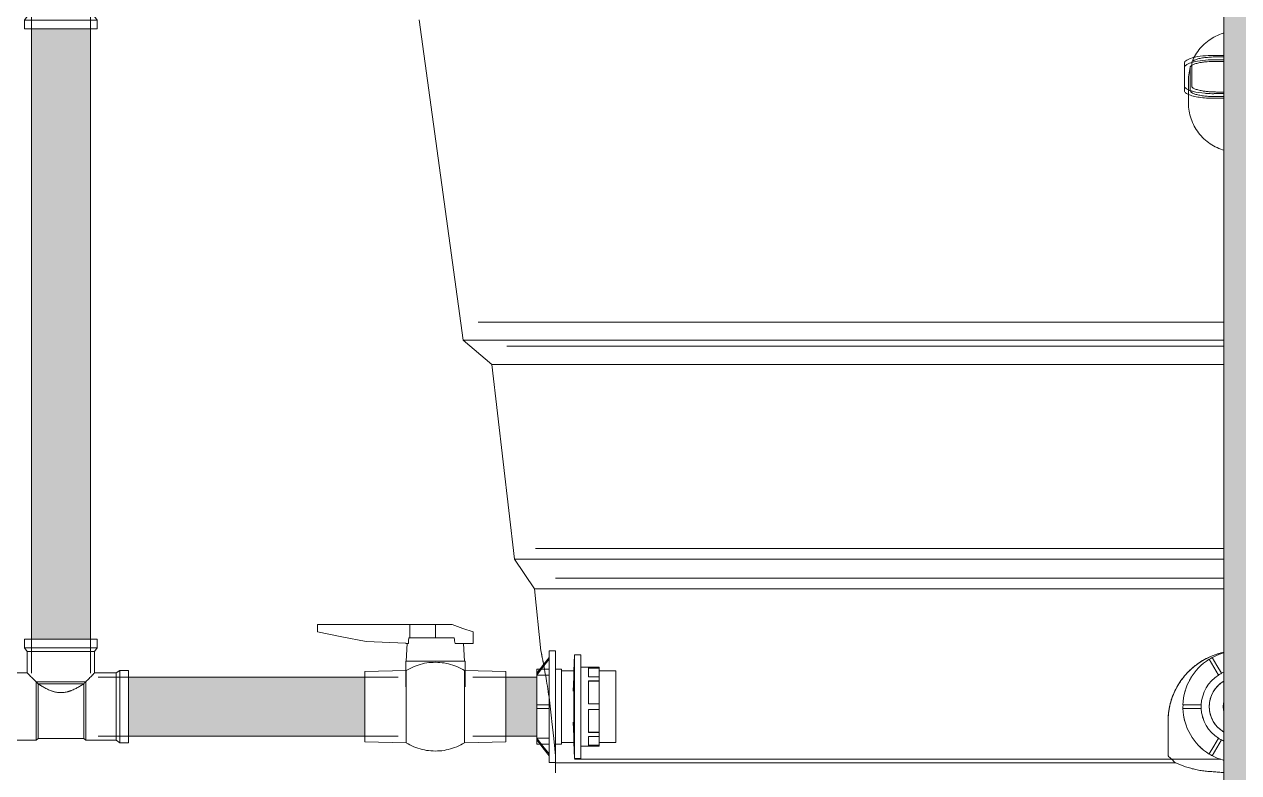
# Model space of a CAD drawing. Header units: metres. Extents: x 15 to 69.3, y -12.4 to 16.4.
# Drawn here: x 38.154 to 39.185, y 2.764 to 3.399 of the extents above; entities that cross this region are included whole.
import ezdxf

# ---------------------------------------------------------------- set-up
doc = ezdxf.new("R2010")
doc.units = ezdxf.units.M
doc.layers.add('P-PIPE', color=7, linetype='Continuous', lineweight=5)
doc.layers.add('P-SANR-FIXT', color=7, linetype='Continuous', lineweight=5)

# ---------------------------------------------------------------- blocks, each defined once
blk = doc.blocks.new('Caixa d_água de polietileno 1000 a 5000 Litros - Fortlev - 1000 L-3619391-DD')
at = {"layer": 'P-SANR-FIXT', "color": 8, "true_color": 0x808080}
for p, q in [((-17.7065, 3.4032), (-17.6691, 3.131)), ((-17.6691, 3.131), (-17.6447, 3.1106)), ((-17.6691, 3.131), (-17.6676, 3.131)), ((-17.6676, 3.131), (-17.663, 3.131)), ((-17.663, 3.131), (-17.6553, 3.131)), ((-17.6553, 3.131), (-17.6447, 3.131)), ((-17.6447, 3.131), (-17.6311, 3.131)), ((-17.6311, 3.131), (-17.6146, 3.131)), ((-17.6146, 3.131), (-17.5953, 3.131)), ((-17.5953, 3.131), (-17.5733, 3.131)), ((-17.5733, 3.131), (-17.5486, 3.131)), ((-17.5486, 3.131), (-17.5214, 3.131)), ((-17.5214, 3.131), (-17.4919, 3.131)), ((-17.4919, 3.131), (-17.4601, 3.131)), ((-17.4601, 3.131), (-17.4262, 3.131)), ((-17.4262, 3.131), (-17.3904, 3.131)), ((-17.3904, 3.131), (-17.3528, 3.131)), ((-17.3528, 3.131), (-17.3136, 3.131)), ((-17.3136, 3.131), (-17.2311, 3.131)), ((-17.2311, 3.131), (-17.1003, 3.131)), ((-17.1003, 3.131), (-17.0231, 3.131)), ((-17.6447, 3.1106), (-17.6256, 2.9452)), ((-17.6432, 3.1106), (-17.6447, 3.1106)), ((-17.6388, 3.1106), (-17.6432, 3.1106)), ((-17.6314, 3.1106), (-17.6388, 3.1106)), ((-17.6212, 3.1106), (-17.6314, 3.1106)), ((-17.6081, 3.1106), (-17.6212, 3.1106)), ((-17.5922, 3.1106), (-17.6081, 3.1106)), ((-17.5736, 3.1106), (-17.5922, 3.1106)), ((-17.5524, 3.1106), (-17.5736, 3.1106)), ((-17.5025, 3.1106), (-17.5524, 3.1106)), ((-17.4108, 3.1106), (-17.5025, 3.1106)), ((-17.3763, 3.1106), (-17.4108, 3.1106)), ((-17.3401, 3.1106), (-17.3763, 3.1106)), ((-17.2632, 3.1106), (-17.3401, 3.1106)), ((-17.223, 3.1106), (-17.2632, 3.1106)), ((-17.1817, 3.1106), (-17.223, 3.1106)), ((-17.1396, 3.1106), (-17.1817, 3.1106)), ((-17.0231, 3.1106), (-17.1396, 3.1106)), ((-17.6256, 2.9452), (-17.6086, 2.92)), ((-17.6256, 2.9452), (-17.6241, 2.9452)), ((-17.6241, 2.9452), (-17.6194, 2.9452)), ((-17.6194, 2.9452), (-17.6116, 2.9452)), ((-17.6116, 2.9452), (-17.6007, 2.9452)), ((-17.6007, 2.9452), (-17.5868, 2.9452)), ((-17.5868, 2.9452), (-17.5504, 2.9452)), ((-17.5504, 2.9452), (-17.528, 2.9452)), ((-17.528, 2.9452), (-17.503, 2.9452)), ((-17.503, 2.9452), (-17.3792, 2.9452)), ((-17.3792, 2.9452), (-17.3431, 2.9452)), ((-17.3431, 2.9452), (-17.3054, 2.9452)), ((-17.3054, 2.9452), (-17.2661, 2.9452)), ((-17.2661, 2.9452), (-17.2255, 2.9452)), ((-17.2255, 2.9452), (-17.1839, 2.9452)), ((-17.1839, 2.9452), (-17.1413, 2.9452)), ((-17.1413, 2.9452), (-17.0981, 2.9452)), ((-17.0981, 2.9452), (-17.0231, 2.9452)), ((-17.6086, 2.92), (-17.6031, 2.8675)), ((-17.6071, 2.92), (-17.6086, 2.92)), ((-17.6025, 2.92), (-17.6071, 2.92)), ((-17.5949, 2.92), (-17.6025, 2.92)), ((-17.5844, 2.92), (-17.5949, 2.92)), ((-17.5709, 2.92), (-17.5844, 2.92)), ((-17.5546, 2.92), (-17.5709, 2.92)), ((-17.5355, 2.92), (-17.5546, 2.92)), ((-17.4626, 2.92), (-17.5355, 2.92)), ((-17.4335, 2.92), (-17.4626, 2.92)), ((-17.4022, 2.92), (-17.4335, 2.92)), ((-17.1791, 2.92), (-17.4022, 2.92)), ((-17.1377, 2.92), (-17.1791, 2.92)), ((-17.0957, 2.92), (-17.1377, 2.92)), ((-17.0231, 2.92), (-17.0957, 2.92)), ((-17.5793, 2.7722), (-17.5906, 2.7722)), ((-17.5702, 2.7722), (-17.5793, 2.7722)), ((-17.5589, 2.7722), (-17.5702, 2.7722)), ((-17.5122, 2.7722), (-17.5589, 2.7722)), ((-17.4926, 2.7722), (-17.5122, 2.7722)), ((-17.471, 2.7722), (-17.4926, 2.7722)), ((-17.4476, 2.7722), (-17.471, 2.7722)), ((-17.4225, 2.7722), (-17.4476, 2.7722)), ((-17.3674, 2.7722), (-17.4225, 2.7722)), ((-17.3377, 2.7722), (-17.3674, 2.7722)), ((-17.3067, 2.7722), (-17.3377, 2.7722)), ((-17.2745, 2.7722), (-17.3067, 2.7722)), ((-17.2413, 2.7722), (-17.2745, 2.7722)), ((-17.2072, 2.7722), (-17.2413, 2.7722)), ((-17.1367, 2.7722), (-17.2072, 2.7722)), ((-17.1006, 2.7722), (-17.1367, 2.7722)), ((-17.0642, 2.7722), (-17.1006, 2.7722))]:
    blk.add_line(p, q, dxfattribs=at)
at = {"layer": 'P-SANR-FIXT', "color": 254, "true_color": 0xd2d2d2}
for p, q in [((-17.6324, 3.1464), (-17.6563, 3.1464)), ((-17.0231, 3.1464), (-17.6323, 3.1464)), ((-17.6255, 3.1259), (-17.6319, 3.1259)), ((-17.621, 3.1259), (-17.6253, 3.1259)), ((-17.0551, 3.1259), (-17.6253, 3.1259)), ((-17.0231, 3.1259), (-17.0549, 3.1259)), ((-17.5963, 2.9542), (-17.6076, 2.9542)), ((-17.0231, 2.9542), (-17.6061, 2.9542)), ((-17.5907, 2.9291), (-17.5791, 2.9291)), ((-17.5848, 2.9291), (-17.0231, 2.9291)), ((-17.5906, 2.8675), (-17.5906, 2.8075)), ((-17.5906, 2.7782), (-17.5906, 2.8075)), ((-17.0706, 2.8075), (-17.0706, 2.7782)), ((-17.5711, 2.7753), (-17.5745, 2.7753)), ((-17.5711, 2.7753), (-17.5729, 2.7753)), ((-17.5596, 2.7753), (-17.5709, 2.7753)), ((-17.5625, 2.7753), (-17.5709, 2.7753)), ((-17.5355, 2.7753), (-17.5593, 2.7753)), ((-17.1361, 2.7753), (-17.5355, 2.7753)), ((-17.0676, 2.7753), (-17.1361, 2.7753)), ((-17.0259, 2.7753), (-17.0675, 2.7753)), ((-17.5903, 2.7722), (-17.5906, 2.7722))]:
    blk.add_line(p, q, dxfattribs=at)
at = {"layer": 'P-SANR-FIXT', "color": 7, "true_color": 0xefefef}
for p, q in [((-17.6691, 3.131), (-17.6676, 3.131)), ((-17.6676, 3.131), (-17.663, 3.131)), ((-17.663, 3.131), (-17.6589, 3.131)), ((-17.6432, 3.1106), (-17.6447, 3.1106)), ((-17.6388, 3.1106), (-17.6432, 3.1106)), ((-17.6341, 3.1106), (-17.6388, 3.1106)), ((-17.6256, 2.9452), (-17.6241, 2.9452)), ((-17.6241, 2.9452), (-17.6194, 2.9452)), ((-17.6194, 2.9452), (-17.6147, 2.9452)), ((-17.6071, 2.92), (-17.6086, 2.92)), ((-17.6025, 2.92), (-17.6071, 2.92)), ((-17.5974, 2.92), (-17.6025, 2.92)), ((-17.5861, 2.7722), (-17.5903, 2.7722)), ((-17.5816, 2.7722), (-17.5861, 2.7722))]:
    blk.add_line(p, q, dxfattribs=at)
at = {"layer": 'P-SANR-FIXT', "color": 8, "true_color": 0x808080, "flags": 128}
for points in [[(-17.5937, 2.8075), (-17.5922, 2.7929), (-17.5906, 2.7782)], [(-17.0706, 2.7782), (-17.0706, 2.7929), (-17.0706, 2.8075)]]:
    blk.add_lwpolyline(points, dxfattribs=at)
at = {"layer": 'P-SANR-FIXT', "color": 8, "true_color": 0x808080}
for start, end in [(123.4718, 132.2835), (108.602, 118.1307), (102.0741, 104.047), (137.797, 146.6037), (151.9352, 161.4486), (165.9897, 180)]:
    blk.add_arc((-17.0106, 2.8075), 0.06, start, end, dxfattribs=at)
at = {"layer": 'P-SANR-FIXT', "color": 254, "true_color": 0xd2d2d2}
for start, end in [(118.4087, 123.4718), (104.047, 108.602), (132.2835, 137.797), (146.6037, 151.9352), (161.4486, 165), (165, 165.9897)]:
    blk.add_arc((-17.0106, 2.8075), 0.06, start, end, dxfattribs=at)
for points in [[(-17.6029, 2.8666), (-17.603, 2.8672), (-17.6031, 2.8675), (-17.6031, 2.8675)], [(-17.6024, 2.8638), (-17.6026, 2.865), (-17.6028, 2.8659), (-17.6029, 2.8666)], [(-17.6015, 2.8594), (-17.6018, 2.8611), (-17.6021, 2.8626), (-17.6024, 2.8638)], [(-17.6008, 2.8559), (-17.6011, 2.8572), (-17.6013, 2.8583), (-17.6015, 2.8594)], [(-17.5906, 2.7726), (-17.5906, 2.7729), (-17.5906, 2.7732), (-17.5906, 2.7735)]]:
    blk.add_open_spline(points, degree=3, dxfattribs=at)
at = {"layer": 'P-SANR-FIXT', "color": 8, "true_color": 0x808080}
for points, knots in [([(-17.6031, 2.8675), (-17.6031, 2.8675), (-17.6029, 2.8666), (-17.6022, 2.8629), (-17.6015, 2.8594)], [-0.5000254, -0.5000254, -0.5000254, -0.5000254, -0.4444444, -0.3333333, -0.3333333, -0.3333333, -0.3333333]), ([(-17.5906, 2.7722), (-17.5906, 2.7711), (-17.5906, 2.7696), (-17.5906, 2.768), (-17.5906, 2.7673), (-17.5906, 2.767)], [-1, -1, -1, -1, -0.9285714, -0.8928571, -0.8571429, -0.8571429, -0.8571429, -0.8571429]), ([(-17.5906, 2.767), (-17.5906, 2.7667), (-17.5906, 2.7662), (-17.5906, 2.7656), (-17.5906, 2.7653), (-17.5906, 2.765), (-17.5906, 2.7649), (-17.5906, 2.7649)], [-0.8571429, -0.8571429, -0.8571429, -0.8571429, -0.8214286, -0.7857143, -0.75, -0.7321429, -0.7142857, -0.7142857, -0.7142857, -0.7142857]), ([(-17.5906, 2.7649), (-17.5906, 2.7648), (-17.5906, 2.7647), (-17.5906, 2.7645), (-17.5906, 2.7642), (-17.5906, 2.764), (-17.5906, 2.764)], [-0.7142857, -0.7142857, -0.7142857, -0.7142857, -0.6964286, -0.6785714, -0.6428571, -0.5714286, -0.5714286, -0.5714286, -0.5714286]), ([(-17.0231, 2.7641), (-17.0235, 2.7641), (-17.0254, 2.7642), (-17.0288, 2.7645), (-17.0334, 2.7648), (-17.0379, 2.7651), (-17.0425, 2.7657), (-17.0469, 2.7665), (-17.0513, 2.7676), (-17.0571, 2.7693), (-17.0614, 2.771), (-17.0642, 2.7722)], [-0.7711793, -0.7711793, -0.7711793, -0.7711793, -0.75, -0.6666667, -0.5833333, -0.5, -0.4166667, -0.3333333, -0.25, -0.1666667, 0, 0, 0, 0])]:
    blk.add_open_spline(points, degree=3, knots=knots, dxfattribs=at)
for points in [[(-17.6015, 2.8594), (-17.6011, 2.8576), (-17.6008, 2.8556), (-17.6003, 2.8534)], [(-17.0481, 2.8543), (-17.0446, 2.8571), (-17.0408, 2.8595), (-17.0368, 2.8615)], [(-17.0368, 2.8615), (-17.0327, 2.8634), (-17.0284, 2.8649), (-17.024, 2.866)], [(-17.024, 2.866), (-17.0237, 2.866), (-17.0234, 2.8661), (-17.0231, 2.8662)], [(-17.6003, 2.8534), (-17.5999, 2.8511), (-17.5995, 2.8486), (-17.599, 2.846)], [(-17.599, 2.846), (-17.5986, 2.8433), (-17.5981, 2.8404), (-17.5976, 2.8374)], [(-17.0576, 2.8448), (-17.0548, 2.8483), (-17.0516, 2.8515), (-17.0481, 2.8543)], [(-17.5976, 2.8374), (-17.5972, 2.8344), (-17.5967, 2.8312), (-17.5962, 2.828)], [(-17.0706, 2.8075), (-17.0706, 2.812), (-17.0696, 2.8209), (-17.0652, 2.8337), (-17.0604, 2.8413), (-17.0576, 2.8448)], [(-17.5962, 2.828), (-17.5958, 2.8247), (-17.5953, 2.8213), (-17.5949, 2.8179)], [(-17.5949, 2.8179), (-17.5945, 2.8145), (-17.5941, 2.811), (-17.5937, 2.8075)], [(-17.5906, 2.7782), (-17.5906, 2.7772), (-17.5906, 2.7762), (-17.5906, 2.7752)], [(-17.5906, 2.7752), (-17.5906, 2.7742), (-17.5906, 2.7732), (-17.5906, 2.7722)], [(-17.0642, 2.7722), (-17.0653, 2.7732), (-17.0674, 2.7752), (-17.0696, 2.7772), (-17.0706, 2.7782)], [(-17.5906, 2.7722), (-17.5906, 2.7724), (-17.5906, 2.7725), (-17.5906, 2.7726)]]:
    blk.add_open_spline(points, degree=3, dxfattribs=at)
at = {"layer": 'P-SANR-FIXT', "color": 7, "true_color": 0xefefef}
for points in [[(-17.5906, 2.7735), (-17.5906, 2.7737), (-17.5906, 2.774), (-17.5906, 2.7743)], [(-17.5906, 2.764), (-17.5906, 2.7638), (-17.5906, 2.7638), (-17.5906, 2.764)]]:
    blk.add_open_spline(points, degree=3, dxfattribs=at)
at = {"layer": 'P-SANR-FIXT', "color": 254, "true_color": 0xd2d2d2}
for points, knots in [([(-17.5906, 2.767), (-17.5906, 2.7673), (-17.5906, 2.768), (-17.5906, 2.7696), (-17.5906, 2.7711), (-17.5906, 2.7722)], [-0.1428571, -0.1428571, -0.1428571, -0.1428571, -0.1071429, -0.0714286, 0, 0, 0, 0]), ([(-17.5906, 2.7649), (-17.5906, 2.7649), (-17.5906, 2.7651), (-17.5906, 2.7653), (-17.5906, 2.7656), (-17.5906, 2.7662), (-17.5906, 2.7667), (-17.5906, 2.767)], [-0.2857143, -0.2857143, -0.2857143, -0.2857143, -0.2678571, -0.25, -0.2142857, -0.1785714, -0.1445449, -0.1445449, -0.1445449, -0.1445449]), ([(-17.5906, 2.764), (-17.5906, 2.764), (-17.5906, 2.7642), (-17.5906, 2.7645), (-17.5906, 2.7647), (-17.5906, 2.7648), (-17.5906, 2.7649)], [-0.4285714, -0.4285714, -0.4285714, -0.4285714, -0.3571429, -0.3214286, -0.3035714, -0.2872986, -0.2872986, -0.2872986, -0.2872986])]:
    blk.add_open_spline(points, degree=3, knots=knots, dxfattribs=at)
blk = doc.blocks.new('Adaptador Soldavel com Anel para Caixa Dagua - Fortlev - Standard-3573931-DD')
at = {"layer": 'P-PIPE', "flags": 128}
for points in [[(-17.0356, 2.8602), (-17.0317, 2.8535), (-17.0278, 2.8468)], [(-17.0252, 2.8483), (-17.0291, 2.855), (-17.033, 2.8617)], [(-16.9883, 2.8617), (-16.9921, 2.855), (-16.996, 2.8483)], [(-16.9934, 2.8468), (-16.9895, 2.8535), (-16.9857, 2.8602)], [(-17.0424, 2.8215), (-17.0502, 2.8215), (-17.0579, 2.8215)], [(-17.0579, 2.8185), (-17.0502, 2.8185), (-17.0424, 2.8185)], [(-16.9633, 2.8215), (-16.971, 2.8215), (-16.9788, 2.8215)], [(-16.9788, 2.8185), (-16.971, 2.8185), (-16.9633, 2.8185)], [(-17.0278, 2.7932), (-17.0317, 2.7865), (-17.0356, 2.7798)], [(-17.033, 2.7783), (-17.0291, 2.785), (-17.0252, 2.7917)], [(-16.996, 2.7917), (-16.9921, 2.785), (-16.9883, 2.7783)], [(-16.9857, 2.7798), (-16.9895, 2.7865), (-16.9934, 2.7932)]]:
    blk.add_lwpolyline(points, dxfattribs=at)
at = {"layer": 'P-PIPE'}
for radius, start, end in [(0.0474, 121.8154, 178.1846), (0.0473, 118.1846, 121.8154), (0.0474, 105.3504, 118.1846), (0.0473, 105.3217, 105.7968), (0.0474, 61.8154, 74.6519), (0.0473, 74.2021, 74.6783), (0.0473, 58.1846, 61.8154), (0.0474, 1.8154, 58.1846), (0.0474, 134.2016, 137.3701), (0.0319, 122.6994, 177.3006), (0.0319, 117.3006, 122.6994), (0.0319, 113.2132, 117.3006), (0.0319, 62.6994, 66.7876), (0.0318, 57.3006, 62.6994), (0.0318, 2.6994, 57.3006), (0.0473, 44.5542, 49.4147), (0.0474, 147.8745, 152.1295), (0.025, 120, 180), (0.025, 0, 60), (0.0318, 40.9138, 44.8357), (0.0318, 43.0578, 44.3542), (0.0318, 27.8121, 31.9692), (0.0319, 28.0065, 31.9878), (0.0474, 162.6264, 165.8033), (0.0318, 15.1779, 19.0882), (0.0318, 15.6458, 16.9224), (0.0473, 10.657, 15.4347), (0.0473, 178.1846, 180), (0.0474, 180, 181.8154), (0.0474, 181.8154, 238.1846), (0.0318, 177.3006, 180), (0.0319, 180, 182.6994), (0.0319, 182.6994, 237.3006), (0.025, 180, 240), (0.025, 300, 0), (0.0318, 302.6994, 357.3006), (0.0473, 301.8154, 358.1846), (0.0318, 0, 2.6994), (0.0318, 357.3006, 0), (0.0474, 0, 1.8154), (0.0473, 358.1846, 0), (0.0474, 190.657, 195.4347), (0.0319, 195.1779, 199.0882), (0.0319, 195.6458, 196.9224), (0.0319, 207.8121, 212.1207), (0.0319, 208.0065, 212.0032), (0.0473, 342.6264, 345.8033), (0.0319, 220.9138, 224.8357), (0.0318, 223.0578, 224.3542), (0.0473, 327.8745, 332.1295), (0.0474, 224.5542, 229.4147), (0.0319, 237.3006, 242.6994), (0.0318, 242.6994, 246.7876), (0.0318, 293.2132, 297.3006), (0.0319, 297.3006, 302.6994), (0.0474, 314.2016, 317.3701), (0.0474, 238.1846, 241.8154), (0.0473, 241.8154, 254.6519), (0.0474, 254.2021, 254.6783), (0.0473, 285.3504, 298.1846), (0.0474, 285.3217, 285.7968), (0.0473, 298.1846, 301.8154)]:
    blk.add_arc((-17.0106, 2.82), radius, start, end, dxfattribs=at)
at = {"layer": 'P-PIPE', "color": 253, "true_color": 0xa6a6a6}
for radius, start, end in [(0.025, 120, 137.3732), (0.025, 42.6103, 59.9946), (0.0318, 43.0578, 44.3542), (0.0318, 28.0065, 31.9878), (0.025, 162.0207, 180), (0.025, 143.3527, 156.6447), (0.025, 23.3538, 36.6457), (0.025, 0, 17.9767), (0.0318, 15.6458, 16.9224), (0.025, 180.0787, 197.9793), (0.0132, 162.1537, 180), (0.0132, 180, 197.8463), (0.0132, 0, 17.8463), (0.0132, 342.1537, 0), (0.025, 342.0233, 359.9213), (0.0319, 195.6458, 196.9224), (0.0319, 208.0065, 212.0032), (0.025, 203.3553, 216.6473), (0.025, 323.3543, 336.6462), (0.0319, 223.0578, 224.3542), (0.025, 222.8677, 240), (0.025, 300.0054, 317.1486)]:
    blk.add_arc((-17.0106, 2.82), radius, start, end, dxfattribs=at)
blk = doc.blocks.new('Adaptador Soldavel com Anel para Caixa Dagua - Fortlev - Standard-V56-DD')
at = {"layer": 'P-PIPE', "color": 253, "true_color": 0xa6a6a6}
for p, q in [((-17.5906, 2.8674), (-17.5961, 2.8674)), ((-17.5961, 2.8674), (-17.5961, 2.8617)), ((-17.5906, 2.82), (-17.5906, 2.8674)), ((-17.5961, 2.8617), (-17.6006, 2.856)), ((-17.6005, 2.8547), (-17.5961, 2.8602)), ((-17.5961, 2.8602), (-17.5961, 2.8617)), ((-17.5961, 2.8602), (-17.5961, 2.8272)), ((-17.5746, 2.864), (-17.5751, 2.8505)), ((-17.5691, 2.864), (-17.5746, 2.864)), ((-17.5746, 2.8633), (-17.5746, 2.864)), ((-17.5746, 2.82), (-17.5746, 2.8633)), ((-17.5691, 2.8314), (-17.5691, 2.864)), ((-17.5961, 2.8519), (-17.6001, 2.8519)), ((-17.5991, 2.8468), (-17.5961, 2.8468)), ((-17.5856, 2.8519), (-17.5906, 2.8519)), ((-17.5856, 2.82), (-17.5856, 2.8519)), ((-17.5751, 2.8505), (-17.5856, 2.8505)), ((-17.5751, 2.8505), (-17.5751, 2.82)), ((-17.5536, 2.8535), (-17.5691, 2.8535)), ((-17.5626, 2.8534), (-17.5626, 2.8454)), ((-17.5626, 2.8534), (-17.5536, 2.8534)), ((-17.5536, 2.8526), (-17.5626, 2.8526)), ((-17.5536, 2.8534), (-17.5536, 2.8535)), ((-17.5536, 2.8534), (-17.5536, 2.8526)), ((-17.5536, 2.8455), (-17.5536, 2.8526)), ((-17.5396, 2.8505), (-17.5536, 2.8505)), ((-17.5396, 2.82), (-17.5396, 2.8505)), ((-17.5752, 2.845), (-17.5756, 2.8332)), ((-17.5536, 2.8454), (-17.5626, 2.8454)), ((-17.5626, 2.8419), (-17.5626, 2.8225)), ((-17.5626, 2.8419), (-17.5536, 2.8419)), ((-17.5536, 2.8416), (-17.5626, 2.8416)), ((-17.5536, 2.8419), (-17.5536, 2.8454)), ((-17.5536, 2.8419), (-17.5536, 2.8416)), ((-17.5536, 2.8225), (-17.5536, 2.8416)), ((-17.5691, 2.82), (-17.5691, 2.8314)), ((-17.5906, 2.7731), (-17.5906, 2.82)), ((-17.5856, 2.7882), (-17.5856, 2.82)), ((-17.5751, 2.82), (-17.5751, 2.7895)), ((-17.5746, 2.776), (-17.5746, 2.82)), ((-17.5691, 2.776), (-17.5691, 2.82)), ((-17.5536, 2.8225), (-17.5626, 2.8225)), ((-17.5626, 2.8175), (-17.5626, 2.7981)), ((-17.5626, 2.8175), (-17.5536, 2.8175)), ((-17.5536, 2.82), (-17.5536, 2.8225)), ((-17.5536, 2.8175), (-17.5536, 2.82)), ((-17.5536, 2.7984), (-17.5536, 2.8175)), ((-17.5396, 2.7895), (-17.5396, 2.82)), ((-17.5756, 2.8068), (-17.5752, 2.795)), ((-17.5536, 2.7984), (-17.5626, 2.7984)), ((-17.5536, 2.7981), (-17.5626, 2.7981)), ((-17.5626, 2.7946), (-17.5626, 2.7866)), ((-17.5626, 2.7946), (-17.5536, 2.7946)), ((-17.5536, 2.7984), (-17.5536, 2.7981)), ((-17.5536, 2.7946), (-17.5536, 2.7981)), ((-17.5536, 2.7874), (-17.5536, 2.7945)), ((-17.5902, 2.7882), (-17.5856, 2.7882)), ((-17.5856, 2.7895), (-17.5751, 2.7895)), ((-17.5751, 2.7895), (-17.5746, 2.776)), ((-17.5691, 2.7865), (-17.5536, 2.7865)), ((-17.5536, 2.7874), (-17.5626, 2.7874)), ((-17.5536, 2.7866), (-17.5626, 2.7866)), ((-17.5536, 2.7895), (-17.5396, 2.7895)), ((-17.5536, 2.7874), (-17.5536, 2.7866)), ((-17.5536, 2.7865), (-17.5536, 2.7866)), ((-17.5746, 2.776), (-17.5708, 2.776)), ((-17.5706, 2.776), (-17.5691, 2.776))]:
    blk.add_line(p, q, dxfattribs=at)
at = {"layer": 'P-PIPE'}
for p, q in [((-17.6001, 2.8519), (-17.6066, 2.8519)), ((-17.6066, 2.8519), (-17.6066, 2.8483)), ((-17.6066, 2.8468), (-17.6066, 2.8483)), ((-17.6066, 2.8468), (-17.6066, 2.8215)), ((-17.6066, 2.8468), (-17.5991, 2.8468)), ((-17.5961, 2.8272), (-17.5961, 2.8215)), ((-17.6066, 2.82), (-17.6066, 2.8215)), ((-17.6066, 2.8185), (-17.6066, 2.82)), ((-17.6066, 2.8185), (-17.6066, 2.7932)), ((-17.5961, 2.82), (-17.5961, 2.8215)), ((-17.5961, 2.8185), (-17.5961, 2.82)), ((-17.5961, 2.8185), (-17.5961, 2.7798)), ((-17.6066, 2.7917), (-17.6066, 2.7932)), ((-17.5961, 2.7932), (-17.6066, 2.7932)), ((-17.6066, 2.7917), (-17.6066, 2.7882)), ((-17.6066, 2.7882), (-17.5961, 2.7882)), ((-17.5961, 2.7783), (-17.5961, 2.7798)), ((-17.5961, 2.7783), (-17.5961, 2.7727)), ((-17.5961, 2.7727), (-17.5906, 2.7727)), ((-17.5906, 2.7727), (-17.5906, 2.7731))]:
    blk.add_line(p, q, dxfattribs=at)
at = {"layer": 'P-PIPE', "flags": 128}
for points in [[(-17.6008, 2.8558), (-17.6014, 2.855), (-17.6066, 2.8483)], [(-17.6066, 2.8468), (-17.6014, 2.8535), (-17.6006, 2.8545)], [(-17.5961, 2.8215), (-17.6014, 2.8215), (-17.6066, 2.8215)], [(-17.6066, 2.8185), (-17.6014, 2.8185), (-17.5961, 2.8185)], [(-17.5961, 2.7798), (-17.6014, 2.7865), (-17.6066, 2.7932)], [(-17.6066, 2.7917), (-17.6014, 2.785), (-17.5961, 2.7783)]]:
    blk.add_lwpolyline(points, dxfattribs=at)
blk = doc.blocks.new('Torneira de Boia haste ABS Fortlev - 1_2_-3574042-DD')
at = {"layer": 'P-SANR-FIXT', "color": 253, "true_color": 0xa6a6a6}
for p, q in [((-17.0315, 3.3729), (-17.0231, 3.3729)), ((-16.9981, 3.3729), (-16.9877, 3.3729)), ((-17.0567, 3.3664), (-17.0567, 3.3626)), ((-17.0567, 3.3626), (-17.0567, 3.343)), ((-17.0503, 3.3673), (-17.0504, 3.3669)), ((-17.0231, 3.3691), (-17.0315, 3.3691)), ((-17.0231, 3.3678), (-17.0304, 3.3678)), ((-16.9877, 3.3691), (-16.9981, 3.3691)), ((-16.9908, 3.3678), (-16.9981, 3.3678)), ((-16.9634, 3.3628), (-16.9634, 3.3667)), ((-16.9634, 3.3429), (-16.9634, 3.3628)), ((-17.0533, 3.3519), (-17.0533, 3.3324)), ((-16.968, 3.3324), (-16.968, 3.3519))]:
    blk.add_line(p, q, dxfattribs=at)
at = {"layer": 'P-SANR-FIXT', "color": 254, "true_color": 0xdfdfdf}
for p, q in [((-17.0567, 3.3469), (-17.0567, 3.3664)), ((-17.0518, 3.3626), (-17.0518, 3.3431)), ((-17.0505, 3.347), (-17.0505, 3.3665)), ((-17.0276, 3.3716), (-17.0231, 3.3716)), ((-16.9981, 3.3716), (-16.9937, 3.3716)), ((-16.9707, 3.3665), (-16.9707, 3.3659)), ((-16.9703, 3.3474), (-16.9703, 3.3648)), ((-16.9703, 3.3639), (-16.9703, 3.3464)), ((-16.9694, 3.3431), (-16.9694, 3.3626)), ((-16.9634, 3.3667), (-16.9634, 3.3468)), ((-17.0231, 3.3418), (-17.0276, 3.3418)), ((-16.9937, 3.3418), (-16.9982, 3.3418)), ((-17.0243, 3.3404), (-17.0315, 3.3404)), ((-17.0315, 3.3365), (-17.0231, 3.3365)), ((-17.0304, 3.3379), (-17.0231, 3.3379)), ((-17.0231, 3.3404), (-17.0241, 3.3404)), ((-16.9982, 3.3379), (-16.9908, 3.3379)), ((-16.9982, 3.3365), (-16.9882, 3.3365)), ((-16.9882, 3.3404), (-16.9982, 3.3404))]:
    blk.add_line(p, q, dxfattribs=at)
at = {"layer": 'P-SANR-FIXT', "color": 253, "true_color": 0xa6a6a6, "flags": 128}
for points in [[(-17.0231, 3.392), (-17.0238, 3.3917), (-17.0254, 3.3912), (-17.027, 3.3906), (-17.0286, 3.3899), (-17.0301, 3.3892), (-17.0316, 3.3884), (-17.033, 3.3876), (-17.0344, 3.3867), (-17.0358, 3.3857), (-17.0372, 3.3847), (-17.0385, 3.3836), (-17.0398, 3.3825), (-17.041, 3.3813), (-17.0422, 3.3801), (-17.0433, 3.3789), (-17.0444, 3.3776), (-17.0454, 3.3762), (-17.0463, 3.3748), (-17.0473, 3.3734), (-17.0481, 3.3719), (-17.0489, 3.3704), (-17.0496, 3.3689), (-17.0502, 3.3676)], [(-16.9708, 3.3669), (-16.9715, 3.3685), (-16.9722, 3.3701), (-16.9729, 3.3716), (-16.9738, 3.373), (-16.9747, 3.3745), (-16.9756, 3.3759), (-16.9766, 3.3772), (-16.9777, 3.3786), (-16.9788, 3.3798), (-16.98, 3.3811), (-16.9812, 3.3822), (-16.9825, 3.3834), (-16.9838, 3.3845), (-16.9851, 3.3855), (-16.9865, 3.3864), (-16.9879, 3.3874), (-16.9893, 3.3882), (-16.9908, 3.389), (-16.9923, 3.3898), (-16.9939, 3.3904), (-16.9954, 3.3911), (-16.997, 3.3916), (-16.9981, 3.392)], [(-17.0518, 3.363), (-17.0522, 3.3613), (-17.0525, 3.3596), (-17.0528, 3.358), (-17.053, 3.3563), (-17.0532, 3.3546), (-17.0533, 3.3529), (-17.0533, 3.3519)], [(-16.968, 3.3519), (-16.968, 3.3536), (-16.9681, 3.3553), (-16.9683, 3.357), (-16.9685, 3.3587), (-16.9688, 3.3604), (-16.9692, 3.362), (-16.9695, 3.363)], [(-17.0533, 3.3324), (-17.0532, 3.3307), (-17.0531, 3.329), (-17.053, 3.3273), (-17.0527, 3.3256), (-17.0524, 3.324), (-17.052, 3.3223), (-17.0516, 3.3207), (-17.051, 3.3191), (-17.0505, 3.3175), (-17.0498, 3.3159), (-17.0491, 3.3143), (-17.0483, 3.3128), (-17.0475, 3.3114), (-17.0466, 3.3099), (-17.0456, 3.3085), (-17.0446, 3.3071), (-17.0436, 3.3058), (-17.0425, 3.3045), (-17.0413, 3.3033), (-17.0401, 3.3021), (-17.0388, 3.301), (-17.0375, 3.2999), (-17.0362, 3.2989), (-17.0348, 3.2979), (-17.0334, 3.297), (-17.032, 3.2962), (-17.0305, 3.2954), (-17.029, 3.2946), (-17.0274, 3.2939), (-17.0259, 3.2933), (-17.0243, 3.2927), (-17.0231, 3.2924)], [(-16.9982, 3.2924), (-16.9974, 3.2926), (-16.9958, 3.2931), (-16.9942, 3.2938), (-16.9927, 3.2944), (-16.9912, 3.2951), (-16.9897, 3.2959), (-16.9882, 3.2968), (-16.9868, 3.2977), (-16.9854, 3.2986), (-16.9841, 3.2996), (-16.9828, 3.3007), (-16.9815, 3.3018), (-16.9803, 3.303), (-16.9791, 3.3042), (-16.978, 3.3055), (-16.9769, 3.3068), (-16.9759, 3.3081), (-16.9749, 3.3095), (-16.974, 3.311), (-16.9731, 3.3124), (-16.9723, 3.3139), (-16.9716, 3.3155), (-16.9709, 3.317), (-16.9703, 3.3186), (-16.9698, 3.3202), (-16.9693, 3.3219), (-16.9689, 3.3235), (-16.9686, 3.3252), (-16.9683, 3.3269), (-16.9681, 3.3286), (-16.968, 3.3303), (-16.968, 3.332), (-16.968, 3.3324)]]:
    blk.add_lwpolyline(points, dxfattribs=at)
at = {"layer": 'P-SANR-FIXT', "color": 253, "true_color": 0xa6a6a6}
for centre, major_axis, start_param, end_param in [((-17.0315, 3.3664), (0.0252, 0), 1.570796, 3.141593), ((-16.9877, 3.3667), (0.0243, 0), 0.785398, 1.570796), ((-17.0315, 3.3626), (0.0252, 0), 1.570796, 3.141593), ((-16.9877, 3.3628), (0.0243, 0), 0, 1.570796), ((-16.9877, 3.3667), (0.0243, 0), 0, 0.783556), ((-17.0315, 3.343), (0.0252, 0), 3.141593, 3.334419), ((-17.0315, 3.343), (0.0252, 0), 3.346761, 3.665191), ((-16.9882, 3.3429), (0.0248, 0), 5.674103, 6.283185)]:
    blk.add_ellipse(centre, major_axis=major_axis, ratio=0.258819, start_param=start_param, end_param=end_param, dxfattribs=at)
at = {"layer": 'P-SANR-FIXT', "color": 254, "true_color": 0xdfdfdf}
for centre, major_axis, start_param, end_param in [((-16.9944, 3.3648), (0.0241, 0), 0.087203, 0.174406), ((-16.9944, 3.3648), (0.0241, 0), 0, 0.052377), ((-17.0315, 3.3469), (0.0252, 0), 3.141593, 3.665191), ((-17.0315, 3.3469), (0.0252, 0), 3.762142, 3.840638), ((-17.0315, 3.3469), (0.0252, 0), 3.857011, 3.926991), ((-17.0315, 3.3469), (0.0252, 0), 3.926991, 4.400732), ((-16.9882, 3.3468), (0.0248, 0), 4.974188, 5.235988), ((-16.9882, 3.3468), (0.0248, 0), 5.235988, 5.481482), ((-16.99, 3.3474), (0.0197, 0), 6.010022, 6.283185), ((-16.9882, 3.3468), (0.0248, 0), 5.497787, 5.545455), ((-16.9882, 3.3468), (0.0248, 0), 5.674103, 6.021386), ((-16.9882, 3.3468), (0.0248, 0), 6.053847, 6.283185), ((-17.0315, 3.343), (0.0252, 0), 3.66828, 3.926991), ((-17.0315, 3.343), (0.0252, 0), 3.941544, 4.18879), ((-17.0315, 3.343), (0.0252, 0), 4.189524, 4.712389), ((-17.0315, 3.3469), (0.0252, 0), 4.404605, 4.45059), ((-17.0315, 3.3469), (0.0252, 0), 4.45059, 4.702212), ((-16.9882, 3.3468), (0.0248, 0), 4.712389, 4.974188), ((-16.9882, 3.3429), (0.0248, 0), 4.712389, 4.974188), ((-16.9882, 3.3429), (0.0248, 0), 4.974188, 5.235988), ((-16.9882, 3.3429), (0.0248, 0), 5.246544, 5.497787), ((-16.9882, 3.3429), (0.0248, 0), 5.500074, 5.674103)]:
    blk.add_ellipse(centre, major_axis=major_axis, ratio=0.258819, start_param=start_param, end_param=end_param, dxfattribs=at)
at = {"layer": 'P-SANR-FIXT', "color": 7, "true_color": 0xf3f3f3}
for centre, major_axis, start_param, end_param in [((-17.0315, 3.3469), (0.0252, 0), 3.685834, 3.720257), ((-17.0315, 3.3469), (0.0252, 0), 3.733542, 3.760372), ((-16.9882, 3.3468), (0.0248, 0), 5.562453, 5.62132), ((-16.9882, 3.3468), (0.0248, 0), 5.62646, 5.658709)]:
    blk.add_ellipse(centre, major_axis=major_axis, ratio=0.258819, start_param=start_param, end_param=end_param, dxfattribs=at)
at = {"layer": 'P-SANR-FIXT', "color": 253, "true_color": 0xa6a6a6}
for points, knots in [([(-17.0498, 3.3649), (-17.0504, 3.3645), (-17.0515, 3.3638), (-17.0518, 3.363), (-17.0518, 3.3626)], [-0.2766863, -0.2766863, -0.2766863, -0.2766863, -0.1428571, 0, 0, 0, 0]), ([(-17.0304, 3.3678), (-17.0328, 3.3678), (-17.0356, 3.3677), (-17.039, 3.3674), (-17.0411, 3.3671), (-17.0439, 3.3667), (-17.0471, 3.3659), (-17.0489, 3.3653), (-17.0496, 3.3649)], [-1, -1, -1, -1, -0.7857143, -0.7321429, -0.6785714, -0.5714286, -0.4285714, -0.2857143, -0.2857143, -0.2857143, -0.2857143]), ([(-16.9694, 3.3626), (-16.9694, 3.3632), (-16.97, 3.364), (-16.9712, 3.3647), (-16.9715, 3.3648)], [-1, -1, -1, -1, -0.7857143, -0.7233137, -0.7233137, -0.7233137, -0.7233137])]:
    blk.add_open_spline(points, degree=3, knots=knots, dxfattribs=at)
at = {"layer": 'P-SANR-FIXT', "color": 254, "true_color": 0xdfdfdf}
for points in [[(-17.0505, 3.3665), (-17.0505, 3.3666), (-17.0505, 3.3667), (-17.0505, 3.3668)], [(-16.9708, 3.367), (-16.9707, 3.3668), (-16.9707, 3.3666), (-16.9707, 3.3665)], [(-16.9707, 3.3659), (-16.9706, 3.3655), (-16.9705, 3.3651), (-16.9705, 3.3648)], [(-16.9704, 3.3647), (-16.9704, 3.3644), (-16.9704, 3.3642), (-16.9703, 3.364)], [(-17.0518, 3.3431), (-17.0518, 3.3427), (-17.0516, 3.3423), (-17.0513, 3.3419)], [(-17.0499, 3.3457), (-17.0503, 3.3461), (-17.0505, 3.3465), (-17.0505, 3.347)], [(-17.05, 3.341), (-17.0499, 3.3409), (-17.0498, 3.3409), (-17.0496, 3.3408)], [(-17.0482, 3.3446), (-17.0489, 3.345), (-17.0495, 3.3453), (-17.0499, 3.3457)], [(-17.0452, 3.3436), (-17.0463, 3.3439), (-17.0473, 3.3442), (-17.0481, 3.3446)], [(-17.0414, 3.3428), (-17.0421, 3.3429), (-17.0434, 3.3431), (-17.0446, 3.3434), (-17.0452, 3.3436)], [(-16.9716, 3.3408), (-16.9715, 3.3409), (-16.9713, 3.3409), (-16.9712, 3.341)], [(-16.9704, 3.3462), (-16.9705, 3.3462), (-16.9706, 3.3461), (-16.9709, 3.3461), (-16.9711, 3.346)], [(-16.9708, 3.3412), (-16.9705, 3.3415), (-16.9702, 3.3417), (-16.97, 3.3419)], [(-16.9703, 3.3464), (-16.9703, 3.3463), (-16.9704, 3.3462), (-16.9704, 3.3462), (-16.9704, 3.3462)], [(-16.97, 3.3419), (-16.9696, 3.3423), (-16.9694, 3.3427), (-16.9694, 3.3431)], [(-17.0496, 3.3408), (-17.0489, 3.3404), (-17.0471, 3.3398), (-17.0448, 3.3392), (-17.0435, 3.339)], [(-17.0435, 3.339), (-17.0423, 3.3387), (-17.0395, 3.3383), (-17.035, 3.338), (-17.032, 3.3379), (-17.0304, 3.3379)], [(-16.979, 3.3388), (-16.9785, 3.3388), (-16.9781, 3.3389), (-16.9777, 3.339)], [(-16.9777, 3.339), (-16.9764, 3.3392), (-16.9741, 3.3398), (-16.9723, 3.3404), (-16.9716, 3.3408)]]:
    blk.add_open_spline(points, degree=3, dxfattribs=at)
for points, knots in [([(-17.0504, 3.367), (-17.0504, 3.3671), (-17.0501, 3.3676), (-17.0492, 3.3683), (-17.0475, 3.3691), (-17.045, 3.37), (-17.0422, 3.3706), (-17.0393, 3.371), (-17.0371, 3.3712), (-17.0348, 3.3714), (-17.0316, 3.3716), (-17.0292, 3.3716), (-17.0276, 3.3716)], [-0.9445556, -0.9445556, -0.9445556, -0.9445556, -0.8928571, -0.7857143, -0.6785714, -0.5714286, -0.4285714, -0.3571429, -0.2857143, -0.2142857, -0.1428571, 0, 0, 0, 0]), ([(-16.9937, 3.3716), (-16.9925, 3.3716), (-16.9907, 3.3716), (-16.9883, 3.3715), (-16.9865, 3.3714), (-16.9851, 3.3713), (-16.9843, 3.3712), (-16.9842, 3.3712)], [-1, -1, -1, -1, -0.8928571, -0.8392857, -0.7857143, -0.7321429, -0.7142857, -0.7142857, -0.7142857, -0.7142857]), ([(-16.984, 3.3712), (-16.9837, 3.3712), (-16.9822, 3.371), (-16.9801, 3.3707), (-16.9778, 3.3703), (-16.9754, 3.3697), (-16.973, 3.3689), (-16.9716, 3.368), (-16.9711, 3.3675), (-16.971, 3.3674)], [-0.709926, -0.709926, -0.709926, -0.709926, -0.6785714, -0.5714286, -0.5, -0.4285714, -0.2857143, -0.1428571, -0.1040723, -0.1040723, -0.1040723, -0.1040723]), ([(-17.0513, 3.3419), (-17.0511, 3.3417), (-17.0508, 3.3415), (-17.0505, 3.3413), (-17.0504, 3.3412)], [-0.85714286, -0.85714286, -0.85714286, -0.85714286, -0.78571429, -0.77422556, -0.77422556, -0.77422556, -0.77422556]), ([(-17.0371, 3.3422), (-17.0375, 3.3422), (-17.039, 3.3424), (-17.0404, 3.3426), (-17.0414, 3.3428)], [-0.7142857, -0.7142857, -0.7142857, -0.7142857, -0.6785714, -0.5714286, -0.5714286, -0.5714286, -0.5714286]), ([(-17.0276, 3.3418), (-17.0288, 3.3418), (-17.0306, 3.3418), (-17.033, 3.3419), (-17.0348, 3.342), (-17.0361, 3.3421), (-17.0369, 3.3422), (-17.0371, 3.3422)], [-1, -1, -1, -1, -0.8928571, -0.8392857, -0.7857143, -0.7321429, -0.7142857, -0.7142857, -0.7142857, -0.7142857]), ([(-16.9711, 3.346), (-16.9714, 3.3456), (-16.9725, 3.3448), (-16.9754, 3.3437), (-16.9786, 3.3429), (-16.9815, 3.3425), (-16.9838, 3.3422), (-16.9862, 3.342), (-16.9895, 3.3418), (-16.992, 3.3418), (-16.9937, 3.3418)], [-1, -1, -1, -1, -0.833333, -0.666667, -0.5, -0.416667, -0.333333, -0.25, -0.166667, 0, 0, 0, 0]), ([(-16.9908, 3.3379), (-16.9885, 3.3379), (-16.9856, 3.338), (-16.9823, 3.3383), (-16.9806, 3.3385), (-16.9796, 3.3387), (-16.979, 3.3388)], [-1, -1, -1, -1, -0.7857143, -0.7321429, -0.6785714, -0.619938, -0.619938, -0.619938, -0.619938])]:
    blk.add_open_spline(points, degree=3, knots=knots, dxfattribs=at)
at = {"layer": 'P-SANR-FIXT', "color": 253, "true_color": 0xa6a6a6}
blk.add_open_spline([(-16.9716, 3.3649), (-16.9723, 3.3653), (-16.9741, 3.3659), (-16.9776, 3.3668), (-16.9817, 3.3674), (-16.9862, 3.3677), (-16.9893, 3.3678), (-16.9908, 3.3678)], degree=3, dxfattribs=at)
blk = doc.blocks.new('Te_Reducao - Agua Fria_Soldavel - MEP - Tigre - Standard-2111387-DD')
at = {"layer": 'P-PIPE'}
for p, q in [((-18.0414, 2.8774), (-18.0414, 2.8699)), ((-17.9799, 2.8774), (-18.0414, 2.8774)), ((-17.9799, 2.8699), (-17.9799, 2.8774)), ((-18.0414, 2.8699), (-18.0393, 2.8669)), ((-17.9799, 2.8699), (-18.0414, 2.8699)), ((-18.0393, 2.8669), (-18.0393, 2.8487)), ((-17.982, 2.8669), (-18.0393, 2.8669)), ((-17.982, 2.8669), (-17.9799, 2.8699)), ((-17.982, 2.8487), (-17.982, 2.8669)), ((-18.0605, 2.8508), (-18.068, 2.8508)), ((-18.068, 2.8508), (-18.068, 2.7893)), ((-18.0575, 2.8487), (-18.0605, 2.8508)), ((-18.0605, 2.7893), (-18.0605, 2.8508)), ((-18.0393, 2.8487), (-18.0575, 2.8487)), ((-18.0575, 2.7914), (-18.0575, 2.8487)), ((-17.9637, 2.8487), (-17.982, 2.8487)), ((-17.9607, 2.8508), (-17.9637, 2.8487)), ((-17.9637, 2.8487), (-17.9637, 2.7914)), ((-17.9532, 2.8508), (-17.9607, 2.8508)), ((-17.9607, 2.8508), (-17.9607, 2.7893)), ((-17.9532, 2.7893), (-17.9532, 2.8508)), ((-17.9896, 2.841), (-18.0316, 2.841)), ((-18.0316, 2.7914), (-18.0316, 2.841)), ((-17.9913, 2.8393), (-18.0299, 2.8393)), ((-18.0299, 2.7929), (-18.0299, 2.8393)), ((-17.9913, 2.8393), (-17.9913, 2.7929)), ((-17.9896, 2.841), (-17.9896, 2.7914)), ((-18.068, 2.7893), (-18.0605, 2.7893)), ((-18.0605, 2.7893), (-18.0575, 2.7914)), ((-18.0575, 2.7914), (-18.0316, 2.7914)), ((-18.0316, 2.7914), (-18.0299, 2.7929)), ((-18.0299, 2.7929), (-18.0106, 2.7929)), ((-18.0106, 2.7929), (-17.9913, 2.7929)), ((-17.9913, 2.7929), (-17.9896, 2.7914)), ((-17.9896, 2.7914), (-17.9637, 2.7914)), ((-17.9637, 2.7914), (-17.9607, 2.7893)), ((-17.9607, 2.7893), (-17.9532, 2.7893))]:
    blk.add_line(p, q, dxfattribs=at)
for points, knots in [([(-18.0393, 2.8487), (-18.0393, 2.8486), (-18.0391, 2.8485), (-18.0387, 2.8481), (-18.0381, 2.8475), (-18.0371, 2.8465), (-18.0356, 2.8449), (-18.0337, 2.8432), (-18.0323, 2.8417), (-18.0316, 2.841)], [0, 0, 0, 0, 0.166667, 0.25, 0.333333, 0.5, 0.666667, 0.833333, 1, 1, 1, 1]), ([(-17.9896, 2.841), (-17.9885, 2.8421), (-17.987, 2.8436), (-17.9855, 2.8451), (-17.9847, 2.8459), (-17.9842, 2.8465), (-17.9837, 2.8469), (-17.9831, 2.8475), (-17.9823, 2.8484), (-17.982, 2.8486), (-17.982, 2.8487)], [0, 0, 0, 0, 0.25, 0.375, 0.4375, 0.5, 0.5625, 0.625, 0.75, 1, 1, 1, 1]), ([(-18.0299, 2.8393), (-18.029, 2.8387), (-18.0277, 2.8378), (-18.0257, 2.8367), (-18.0242, 2.8359), (-18.0227, 2.8351), (-18.0211, 2.8343), (-18.0197, 2.8337), (-18.0186, 2.8333), (-18.0177, 2.8331), (-18.0169, 2.8328), (-18.0157, 2.8325), (-18.0137, 2.8321), (-18.0119, 2.832), (-18.0106, 2.8319)], [0, 0, 0, 0, 0.166667, 0.25, 0.333333, 0.416667, 0.5, 0.583333, 0.625, 0.666667, 0.708333, 0.75, 0.833333, 1, 1, 1, 1]), ([(-18.0106, 2.8319), (-18.0094, 2.832), (-18.0076, 2.8321), (-18.0055, 2.8325), (-18.0044, 2.8328), (-18.0035, 2.8331), (-18.0027, 2.8333), (-18.0015, 2.8337), (-18.0002, 2.8343), (-17.9986, 2.8351), (-17.997, 2.8359), (-17.9955, 2.8367), (-17.9936, 2.8378), (-17.9922, 2.8387), (-17.9913, 2.8393)], [0, 0, 0, 0, 0.166667, 0.25, 0.291667, 0.333333, 0.375, 0.416667, 0.5, 0.583333, 0.666667, 0.75, 0.833333, 1, 1, 1, 1])]:
    blk.add_open_spline(points, degree=3, knots=knots, dxfattribs=at)
for points in [[(-18.0316, 2.841), (-18.0313, 2.8407), (-18.0308, 2.8401), (-18.0302, 2.8396), (-18.0299, 2.8393)], [(-17.9913, 2.8393), (-17.991, 2.8396), (-17.9905, 2.8401), (-17.9899, 2.8407), (-17.9896, 2.841)]]:
    blk.add_open_spline(points, degree=3, dxfattribs=at)
blk = doc.blocks.new('Joelho 45_90 - Agua Fria_Soldavel - MEP - Tigre - Standard-2081496-DD')
at = {"layer": 'P-PIPE'}
for p, q in [((-17.9585, 3.4858), (-17.9615, 3.4837)), ((-17.951, 3.4858), (-17.9585, 3.4858)), ((-17.9585, 3.4243), (-17.9585, 3.4858)), ((-17.951, 3.4243), (-17.951, 3.4858)), ((-17.9815, 3.4837), (-17.9832, 3.4822)), ((-17.9832, 3.4822), (-17.9832, 3.4278)), ((-17.9832, 3.4278), (-17.9832, 3.4822)), ((-17.9815, 3.4264), (-17.9815, 3.4837)), ((-17.9615, 3.4837), (-17.9815, 3.4837)), ((-17.9815, 3.4837), (-17.9815, 3.4264)), ((-17.9615, 3.4264), (-17.9615, 3.4837)), ((-18.0378, 3.4276), (-18.0393, 3.4259)), ((-18.0393, 3.4259), (-17.982, 3.4259)), ((-18.0393, 3.4259), (-18.0393, 3.4059)), ((-17.982, 3.4259), (-18.0393, 3.4259)), ((-17.9835, 3.4276), (-18.0378, 3.4276)), ((-18.0378, 3.4276), (-17.9835, 3.4276)), ((-17.982, 3.4259), (-17.9835, 3.4276)), ((-17.9832, 3.4278), (-17.9815, 3.4264)), ((-17.982, 3.4059), (-17.982, 3.4259)), ((-17.9815, 3.4264), (-17.9615, 3.4264)), ((-17.9615, 3.4264), (-17.9585, 3.4243)), ((-17.9585, 3.4243), (-17.951, 3.4243)), ((-18.0393, 3.4059), (-18.0414, 3.4029)), ((-18.0414, 3.4029), (-18.0414, 3.3954)), ((-17.9799, 3.4029), (-18.0414, 3.4029)), ((-17.982, 3.4059), (-18.0393, 3.4059)), ((-17.9799, 3.4029), (-17.982, 3.4059)), ((-17.9799, 3.3954), (-17.9799, 3.4029)), ((-18.0414, 3.3954), (-17.9799, 3.3954))]:
    blk.add_line(p, q, dxfattribs=at)
at = {"layer": 'P-PIPE', "flags": 128}
for points in [[(-17.9832, 3.4822), (-17.9854, 3.4821), (-17.9876, 3.482), (-17.9898, 3.4818), (-17.9919, 3.4815), (-17.9941, 3.4811), (-17.9962, 3.4806), (-17.9983, 3.48), (-18.0004, 3.4794), (-18.0024, 3.4787), (-18.0045, 3.4778), (-18.0065, 3.477), (-18.0084, 3.476), (-18.0103, 3.4749), (-18.0122, 3.4738), (-18.014, 3.4726), (-18.0158, 3.4714), (-18.0175, 3.47), (-18.0192, 3.4686), (-18.0208, 3.4671), (-18.0224, 3.4656), (-18.0238, 3.464), (-18.0253, 3.4624), (-18.0266, 3.4606), (-18.0279, 3.4589), (-18.0291, 3.4571), (-18.0303, 3.4552), (-18.0313, 3.4533), (-18.0323, 3.4514), (-18.0332, 3.4494), (-18.0341, 3.4474), (-18.0348, 3.4453), (-18.0355, 3.4432), (-18.0361, 3.4411), (-18.0366, 3.439), (-18.037, 3.4369), (-18.0373, 3.4347), (-18.0375, 3.4325), (-18.0377, 3.4304), (-18.0378, 3.4282), (-18.0378, 3.4276)], [(-17.9835, 3.4276), (-17.9835, 3.4276), (-17.9835, 3.4276), (-17.9835, 3.4276), (-17.9835, 3.4276), (-17.9835, 3.4276), (-17.9835, 3.4277), (-17.9835, 3.4277), (-17.9835, 3.4277), (-17.9835, 3.4277), (-17.9835, 3.4277), (-17.9834, 3.4277), (-17.9834, 3.4277), (-17.9834, 3.4277), (-17.9834, 3.4277), (-17.9834, 3.4277), (-17.9834, 3.4277), (-17.9834, 3.4278), (-17.9834, 3.4278), (-17.9834, 3.4278), (-17.9834, 3.4278), (-17.9834, 3.4278), (-17.9834, 3.4278), (-17.9834, 3.4278), (-17.9834, 3.4278), (-17.9834, 3.4278), (-17.9833, 3.4278), (-17.9833, 3.4278), (-17.9833, 3.4278), (-17.9833, 3.4278), (-17.9833, 3.4278), (-17.9833, 3.4278), (-17.9833, 3.4278), (-17.9833, 3.4278), (-17.9833, 3.4278), (-17.9833, 3.4278), (-17.9833, 3.4278), (-17.9832, 3.4278), (-17.9832, 3.4278), (-17.9832, 3.4278), (-17.9832, 3.4278)]]:
    blk.add_lwpolyline(points, dxfattribs=at)
blk = doc.blocks.new('AF_Registro Esfera VS Compacto - Soldável - 50 mm-3437326-DD')
at = {"layer": 'P-PIPE'}
for p, q in [((-17.7145, 2.8896), (-17.7927, 2.8896)), ((-17.7927, 2.8896), (-17.7927, 2.8834)), ((-17.6927, 2.8896), (-17.7145, 2.8896)), ((-17.7145, 2.8896), (-17.7145, 2.8783)), ((-17.6784, 2.8896), (-17.6927, 2.8896)), ((-17.6927, 2.8783), (-17.6927, 2.8896)), ((-17.6927, 2.8783), (-17.7153, 2.8783)), ((-17.6768, 2.8783), (-17.6927, 2.8783)), ((-17.6607, 2.8736), (-17.6607, 2.8834)), ((-17.7179, 2.8738), (-17.7514, 2.8754)), ((-17.7175, 2.8736), (-17.7166, 2.8736)), ((-17.7156, 2.8736), (-17.7175, 2.8736)), ((-17.7165, 2.8736), (-17.7174, 2.8586)), ((-17.7156, 2.8736), (-17.7165, 2.8736)), ((-17.676, 2.8736), (-17.6607, 2.8736)), ((-17.668, 2.8586), (-17.6689, 2.8736)), ((-17.7179, 2.8586), (-17.7179, 2.8368)), ((-17.6927, 2.8586), (-17.7179, 2.8586)), ((-17.6675, 2.8586), (-17.6927, 2.8586)), ((-17.6675, 2.8368), (-17.6675, 2.8586)), ((-17.7174, 2.8506), (-17.7526, 2.8499)), ((-17.7526, 2.8499), (-17.7526, 2.7901)), ((-17.7174, 2.8492), (-17.7174, 2.8504)), ((-17.7174, 2.8491), (-17.7174, 2.8484)), ((-17.7174, 2.8455), (-17.7174, 2.8484)), ((-17.6328, 2.8499), (-17.668, 2.8506)), ((-17.668, 2.8504), (-17.668, 2.8492)), ((-17.668, 2.8484), (-17.668, 2.8491)), ((-17.668, 2.8484), (-17.668, 2.8455)), ((-17.6328, 2.7901), (-17.6328, 2.8499)), ((-17.7174, 2.8455), (-17.7174, 2.8436)), ((-17.7174, 2.8395), (-17.7174, 2.8436)), ((-17.7174, 2.8395), (-17.7174, 2.8369)), ((-17.7174, 2.8315), (-17.7174, 2.8369)), ((-17.668, 2.8436), (-17.668, 2.8455)), ((-17.668, 2.8436), (-17.668, 2.8395)), ((-17.668, 2.8369), (-17.668, 2.8395)), ((-17.668, 2.8369), (-17.668, 2.8315)), ((-17.7174, 2.8315), (-17.7174, 2.8288)), ((-17.7174, 2.8112), (-17.7174, 2.8288)), ((-17.668, 2.8288), (-17.668, 2.8315)), ((-17.668, 2.8288), (-17.668, 2.8112)), ((-17.7174, 2.82), (-17.7174, 2.82)), ((-17.7174, 2.8112), (-17.7174, 2.8085)), ((-17.7174, 2.803), (-17.7174, 2.8085)), ((-17.668, 2.8085), (-17.668, 2.8112)), ((-17.668, 2.8085), (-17.668, 2.803)), ((-17.7174, 2.803), (-17.7174, 2.8005)), ((-17.7174, 2.7964), (-17.7174, 2.8005)), ((-17.7174, 2.7964), (-17.7174, 2.7945)), ((-17.7174, 2.7916), (-17.7174, 2.7945)), ((-17.668, 2.8005), (-17.668, 2.803)), ((-17.668, 2.8005), (-17.668, 2.7964)), ((-17.668, 2.7945), (-17.668, 2.7964)), ((-17.668, 2.7945), (-17.668, 2.7916)), ((-17.7526, 2.7901), (-17.7174, 2.7894)), ((-17.7174, 2.7916), (-17.7174, 2.7909)), ((-17.7174, 2.7894), (-17.7174, 2.7908)), ((-17.668, 2.7909), (-17.668, 2.7916)), ((-17.668, 2.7908), (-17.668, 2.7894)), ((-17.668, 2.7894), (-17.6328, 2.7901))]:
    blk.add_line(p, q, dxfattribs=at)
at = {"layer": 'P-PIPE', "flags": 128}
for points in [[(-17.6607, 2.8834), (-17.6693, 2.8864), (-17.6784, 2.8896)], [(-17.7927, 2.8834), (-17.7721, 2.8794), (-17.7514, 2.8754)], [(-17.7153, 2.8783), (-17.7155, 2.8759), (-17.7156, 2.8736)], [(-17.7179, 2.8738), (-17.7177, 2.8737), (-17.7175, 2.8736)], [(-17.7175, 2.8736), (-17.7177, 2.8737), (-17.7179, 2.8738)], [(-17.7174, 2.8506), (-17.7158, 2.8516), (-17.7141, 2.8524), (-17.7125, 2.8533), (-17.7108, 2.854), (-17.709, 2.8547), (-17.7073, 2.8553), (-17.7055, 2.8559), (-17.7037, 2.8564), (-17.7019, 2.8568), (-17.7, 2.8571), (-17.6982, 2.8574), (-17.6963, 2.8575), (-17.6945, 2.8576), (-17.6926, 2.8577), (-17.6907, 2.8576), (-17.6889, 2.8575), (-17.687, 2.8573), (-17.6852, 2.8571), (-17.6833, 2.8567), (-17.6815, 2.8563), (-17.6797, 2.8558), (-17.6779, 2.8553), (-17.6762, 2.8546), (-17.6744, 2.854), (-17.6727, 2.8532), (-17.6711, 2.8524), (-17.6694, 2.8515), (-17.668, 2.8506)], [(-17.668, 2.7894), (-17.6696, 2.7884), (-17.6712, 2.7876), (-17.6729, 2.7867), (-17.6746, 2.786), (-17.6763, 2.7853), (-17.6781, 2.7847), (-17.6799, 2.7841), (-17.6817, 2.7836), (-17.6835, 2.7832), (-17.6853, 2.7829), (-17.6872, 2.7826), (-17.6891, 2.7825), (-17.6909, 2.7824), (-17.6928, 2.7823), (-17.6946, 2.7824), (-17.6965, 2.7825), (-17.6984, 2.7827), (-17.7002, 2.7829), (-17.702, 2.7833), (-17.7039, 2.7837), (-17.7057, 2.7842), (-17.7075, 2.7847), (-17.7092, 2.7854), (-17.7109, 2.786), (-17.7126, 2.7868), (-17.7143, 2.7876), (-17.7159, 2.7885), (-17.7174, 2.7894)]]:
    blk.add_lwpolyline(points, dxfattribs=at)
at = {"layer": 'P-PIPE'}
blk.add_open_spline([(-17.6768, 2.8783), (-17.6766, 2.8775), (-17.6764, 2.8759), (-17.6761, 2.8744), (-17.676, 2.8736)], degree=3, dxfattribs=at)

msp = doc.modelspace()

# ---------------------------------------------------------------- hatches: boundary and pattern name
at = {"layer": 'P-PIPE', "true_color": 0x00ffff}
for points in [[(39.1817, 2), (39.1849, 2), (39.1849, 3.4215), (39.1724, 3.4215), (39.1725, 2.0075), (39.1762, 2.0075), (39.1762, 2), (39.1787, 2)], [(39.1849, 2), (39.1936, 2), (39.1938, 2.0075), (39.1974, 2.0075), (39.1974, 3.4215), (39.1849, 3.4215), (39.1849, 2.012)], [(38.1599, 2.8774), (38.1849, 2.8774), (38.1849, 3.3954), (38.1599, 3.3954), (38.1599, 2.9041)], [(38.1953, 2.8774), (38.2099, 2.8774), (38.2097, 3.3954), (38.1849, 3.3954), (38.1849, 2.8774), (38.1929, 2.8774)], [(38.4429, 2.82), (38.4429, 2.845), (38.2423, 2.8449), (38.2423, 2.82), (38.4358, 2.82)], [(38.5859, 2.82), (38.5889, 2.82), (38.5889, 2.845), (38.5627, 2.845), (38.5627, 2.82)], [(38.2423, 2.795), (38.4429, 2.7951), (38.4429, 2.82), (38.2423, 2.82), (38.2423, 2.7958)], [(38.5627, 2.795), (38.5889, 2.795), (38.5889, 2.82), (38.5627, 2.82), (38.5627, 2.7954)]]:
    msp.add_hatch(color=4, dxfattribs=at).paths.add_polyline_path(points)

# ---------------------------------------------------------------- linework, layer by layer
at = {"layer": 'P-PIPE'}
for p, q in [((39.1724, 3.4396), (39.1724, -0.2846)), ((38.1599, 3.4259), (38.1599, 2.8485)), ((38.2099, 2.8485), (38.2099, 3.4259)), ((38.4711, 2.845), (38.2164, 2.845)), ((38.5889, 2.845), (38.5346, 2.845)), ((38.2164, 2.795), (38.4711, 2.795)), ((38.5346, 2.795), (38.5889, 2.795))]:
    msp.add_line(p, q, dxfattribs=at)

# ---------------------------------------------------------------- block references
for name in ['Joelho 45_90 - Agua Fria_Soldavel - MEP - Tigre - Standard-2081496-DD', 'AF_Registro Esfera VS Compacto - Soldável - 50 mm-3437326-DD', 'Te_Reducao - Agua Fria_Soldavel - MEP - Tigre - Standard-2111387-DD']:
    msp.add_blockref(name, (56.1955, 0), dxfattribs=at)
at = {"layer": 'P-PIPE', "color": 253, "true_color": 0xa6a6a6}
for name in ['Adaptador Soldavel com Anel para Caixa Dagua - Fortlev - Standard-V56-DD', 'Adaptador Soldavel com Anel para Caixa Dagua - Fortlev - Standard-3573931-DD']:
    msp.add_blockref(name, (56.1955, 0), dxfattribs=at)
at = {"layer": 'P-SANR-FIXT', "color": 7, "true_color": 0xefefef}
msp.add_blockref('Caixa d_água de polietileno 1000 a 5000 Litros - Fortlev - 1000 L-3619391-DD', (56.1955, 0), dxfattribs=at)
at = {"layer": 'P-SANR-FIXT', "color": 253, "true_color": 0xa6a6a6}
msp.add_blockref('Torneira de Boia haste ABS Fortlev - 1_2_-3574042-DD', (56.1955, 0), dxfattribs=at)

doc.saveas('drawing.dxf')
